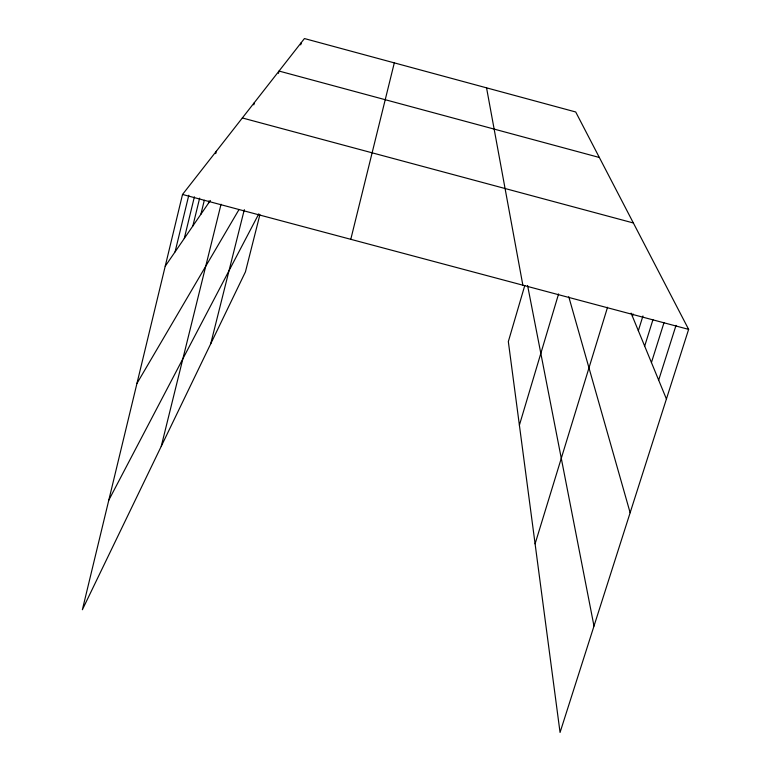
<?xml version="1.0" encoding="UTF-8"?>
<svg xmlns="http://www.w3.org/2000/svg" width="771" height="771" viewBox="0 0 771 771"><rect width="100%" height="100%" fill="white"/><g stroke="black" fill="none" stroke-linecap="round" stroke-linejoin="round"><path stroke-width="1.16" d="M524.781 285.511L508.33 341.592L560.054 732.45L688.628 329.371L575.706 111.978L304.439 38.55L182.525 194.465L82.372 609.726L245.438 271.864L259.904 214.675M175.084 251.857L188.799 195.227M184.279 238.47L194.388 196.836M192.856 225.961L199.65 198.128M200.894 214.261L204.315 200.267M215.726 153.612L216.294 151.28M208.44 203.274L208.999 200.971M161.264 446.274L221.046 204.228M350.786 239.318L394.309 62.875M253.813 104.866L254.391 102.562M210.695 343.847L244.311 209.654M278.447 73.37L279.025 71.048L599.337 157.477M300.709 44.872L301.297 42.569M519.394 425.178L558.58 293.944M535.093 543.825L607.548 307.253M632.403 316.264L633.107 313.98M638.34 330.72L642.947 315.956M644.672 346.112L652.96 319.676M651.437 362.553L664.053 322.5M658.665 380.132L676.032 325.343M108.798 500.167L258.815 213.827M136.949 383.438L238.971 209.616M165.225 266.226L210.367 200.46M182.525 194.465L688.628 329.371M242.345 117.963L633.357 222.973M631.112 313.132L666.423 398.993M568.757 296.7L630.138 512.734M527.586 285.472L593.988 626.052M486.549 87.846L522.854 285.183"/></g></svg>
